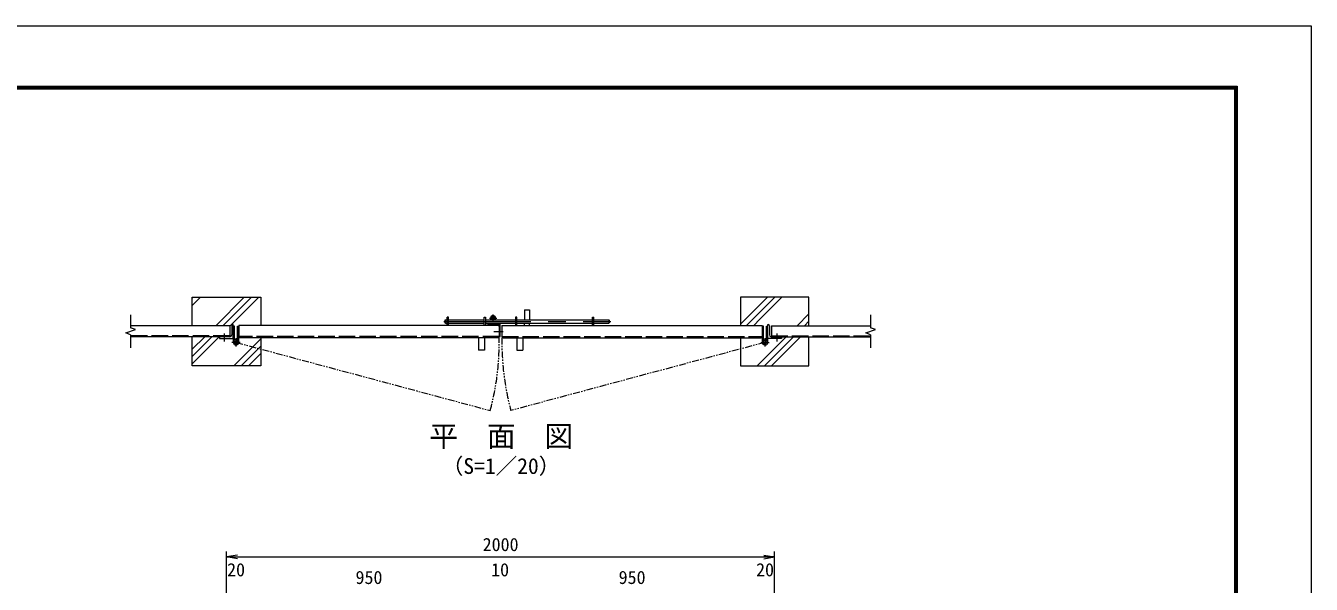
# Model space of a CAD drawing. Units: millimetres at full size. Extents: x -4200 to 4200, y -2970 to 2970.
# Drawn here: x -491 to 4200, y 933 to 2970 of the extents above; entities that cross this region are included whole.
import ezdxf
from ezdxf.enums import TextEntityAlignment as Align

# ---------------------------------------------------------------- set-up
doc = ezdxf.new("R2010")
doc.units = ezdxf.units.MM
doc.header["$LTSCALE"] = 10
for name, pattern in [('DASHED', [7.5, 6, -1.5]), ('USER1', [50.8, 31.75, -6.35, 6.35, -6.35]), ('USER2', [5, 2.5, -0.5, 0.5, -0.5, 0.5, -0.5])]:
    doc.linetypes.add(name, pattern=pattern)
doc.layers.add('0-0_D-TTL-TXT', color=7, linetype='Continuous')
for name, color, linetype, lineweight in [('0-1_D-STR1', 1, 'Continuous', 18), ('0-2_D-BMK', 2, 'USER1', 13), ('0-3_D-STR3', 3, 'Continuous', 13), ('0-4_D-STR4', 7, 'Continuous', 18), ('0-5_D-STR-DIM', 7, 'Continuous', 13), ('0-7_0', 7, 'Continuous', 18), ('0-8_D-DCR-HCH', 7, 'Continuous', 13), ('0-B_D-TTL', 7, 'Continuous', 18)]:
    doc.layers.add(name, color=color, linetype=linetype, lineweight=lineweight)
doc.styles.add('ＭＳ ゴシック', font='')
doc.styles.get('ＭＳ ゴシック').set_extended_font_data('MS Gothic')

# ---------------------------------------------------------------- blocks, each defined once
blk = doc.blocks.new('_Open')
at = {"layer": '0-7_0'}
blk.add_line((-10, 1.667), (0, 0), dxfattribs=at)
blk.add_lwpolyline([(-10, -1.667), (0, 0), (-10, 0)], dxfattribs=at)

msp = doc.modelspace()

# ---------------------------------------------------------------- linework, layer by layer
at = {"layer": '0-1_D-STR1'}
for p, q in [((1236.99, 1877.35), (286.99, 1877.35)), ((286.99, 1877.35), (286.99, 1837.35)), ((1236.99, 1877.35), (1236.99, 1837.35)), ((1246.99, 1877.35), (2196.99, 1877.35)), ((1246.99, 1877.35), (1246.99, 1837.35)), ((2196.99, 1877.35), (2196.99, 1837.35)), ((253.99, 1875.85), (-108.01, 1875.85)), ((254.49, 1835.85), (221.49, 1835.85)), ((260.99, 1875.35), (260.99, 1842.35)), ((1231.99, 1832.35), (291.99, 1832.35)), ((1251.99, 1832.35), (2191.99, 1832.35)), ((2222.99, 1875.35), (2222.99, 1842.35)), ((2229.49, 1835.85), (2262.49, 1835.85)), ((2229.99, 1875.85), (2229.99, 1835.85)), ((2229.99, 1875.85), (2591.99, 1875.85)), ((2229.99, 1835.85), (2591.99, 1835.85))]:
    msp.add_line(p, q, dxfattribs=at)
at = {"layer": '0-1_D-STR1', "linetype": 'DASHED'}
for p, q in [((253.99, 1838.85), (-108.01, 1838.85)), ((1236.89, 1836.35), (287.09, 1836.35)), ((1247.09, 1836.35), (2196.89, 1836.35)), ((2229.99, 1838.85), (2591.99, 1838.85))]:
    msp.add_line(p, q, dxfattribs=at)
at = {"layer": '0-1_D-STR1'}
for points in [[(266.99, 1829.85), (266.99, 1879.85), (265.49, 1879.85)], [(2216.99, 1829.85), (2216.99, 1879.85), (2218.49, 1879.85)], [(253.99, 1875.85), (253.99, 1835.85), (-108.01, 1835.85)], [(216.99, 1831.35), (216.99, 1829.85), (266.99, 1829.85)], [(2266.99, 1831.35), (2266.99, 1829.85), (2216.99, 1829.85)]]:
    msp.add_lwpolyline(points, dxfattribs=at)
for centre, radius, start, end in [((265.49, 1875.35), 4.5, 90, 180), ((2218.49, 1875.35), 4.5, 360, 90), ((221.49, 1831.35), 4.5, 90, 180), ((254.49, 1842.35), 6.5, 270, 0), ((2229.49, 1842.35), 6.5, 180, 270), ((2262.49, 1831.35), 4.5, 360, 90)]:
    msp.add_arc(centre, radius, start, end, dxfattribs=at)
at = {"layer": '0-1_D-STR1', "linetype": 'DASHED'}
for centre, start, end in [((291.99, 1837.35), 180, 270), ((1231.99, 1837.35), 270, 0), ((1251.99, 1837.35), 180, 270), ((2191.99, 1837.35), 270, 0)]:
    msp.add_arc(centre, 5, start, end, dxfattribs=at)
at = {"layer": '0-2_D-BMK'}
for p, q in [((1035.15, 1891.35), (1643.9, 1891.35)), ((1201.17, 1903.25), (1227.81, 1903.25)), ((1214.49, 1889.93), (1214.49, 1916.58)), ((233.99, 1847.35), (233.99, 1818.35)), ((276.99, 1800.29), (276.99, 1830.02)), ((1217.13, 1854.85), (1251.74, 1854.85)), ((2206.99, 1800.29), (2206.99, 1830.02)), ((2249.99, 1847.35), (2249.99, 1818.35)), ((291.85, 1815.15), (262.13, 1815.15)), ((2192.13, 1815.15), (2221.85, 1815.15))]:
    msp.add_line(p, q, dxfattribs=at)
at = {"layer": '0-2_D-BMK', "linetype": 'USER2'}
for p, q in [((276.99, 1815.15), (1204.43, 1566.65)), ((2206.99, 1815.15), (1279.55, 1566.65))]:
    msp.add_line(p, q, dxfattribs=at)
for centre, start, end in [((276.99, 1815.15), 345, 1.02644), ((2206.99, 1815.15), 178.97356, 195)]:
    msp.add_arc(centre, 960.15, start, end, dxfattribs=at)
at = {"layer": '0-3_D-STR3'}
for p, q in [((1329.07, 1933.85), (1329.07, 1897.85)), ((1329.07, 1933.85), (1348.07, 1933.85)), ((1348.07, 1933.85), (1348.07, 1897.85)), ((1038.57, 1895.85), (1040.57, 1897.85)), ((1038.57, 1895.85), (1038.57, 1886.85)), ((1038.57, 1886.85), (1040.57, 1884.85)), ((1040.57, 1884.85), (1040.57, 1897.85)), ((1040.57, 1897.85), (1046.99, 1897.85)), ((1040.57, 1884.85), (1046.99, 1884.85)), ((1046.99, 1877.35), (1046.99, 1906.85)), ((1051.49, 1906.85), (1046.99, 1906.85)), ((1051.49, 1877.35), (1051.49, 1906.85)), ((1051.49, 1897.85), (1182.49, 1897.85)), ((1051.49, 1884.85), (1182.49, 1884.85)), ((1182.49, 1877.35), (1182.49, 1906.85)), ((1182.49, 1906.85), (1186.99, 1906.85)), ((1186.99, 1906.85), (1186.99, 1877.35)), ((1186.99, 1897.85), (1296.99, 1897.85)), ((1186.99, 1884.85), (1296.99, 1884.85)), ((1232.99, 1877.35), (1198.99, 1877.35)), ((1199.49, 1884.35), (1199.49, 1881.35)), ((1229.49, 1884.35), (1199.49, 1884.35)), ((1229.49, 1881.35), (1199.49, 1881.35)), ((1199.99, 1884.35), (1199.99, 1884.85)), ((1228.99, 1884.85), (1228.99, 1884.35)), ((1229.49, 1884.35), (1229.49, 1881.35)), ((1240.99, 1836.35), (1240.99, 1881.35)), ((1296.99, 1906.85), (1296.99, 1877.35)), ((1301.49, 1906.85), (1296.99, 1906.85)), ((1301.49, 1877.35), (1301.49, 1906.85)), ((1301.49, 1897.85), (1577.49, 1897.85)), ((1301.49, 1884.85), (1577.49, 1884.85)), ((1329.07, 1877.35), (1329.07, 1884.85)), ((1348.07, 1877.35), (1348.07, 1884.85)), ((1577.49, 1877.35), (1577.49, 1906.85)), ((1577.49, 1906.85), (1581.99, 1906.85)), ((1581.99, 1877.35), (1581.99, 1906.85)), ((1581.99, 1897.85), (1636.57, 1897.85)), ((1581.99, 1884.85), (1636.57, 1884.85)), ((1636.57, 1897.85), (1636.57, 1884.85)), ((1636.57, 1897.85), (1638.57, 1895.85)), ((1638.57, 1886.85), (1636.57, 1884.85)), ((1638.57, 1895.85), (1638.57, 1886.85)), ((267.29, 1815.15), (267.29, 1874.85)), ((282.19, 1815.15), (282.19, 1874.85)), ((282.19, 1874.85), (286.69, 1874.85)), ((286.69, 1815.15), (286.69, 1874.85)), ((1160.99, 1832.35), (1160.99, 1787.35)), ((1182.99, 1832.35), (1182.99, 1787.35)), ((1236.99, 1873.35), (1236.99, 1839.35)), ((1240.99, 1836.35), (1239.99, 1836.35)), ((1300.99, 1832.35), (1300.99, 1787.35)), ((1322.99, 1832.35), (1322.99, 1787.35)), ((2197.29, 1815.15), (2197.29, 1874.85)), ((2201.79, 1874.85), (2197.29, 1874.85)), ((2201.79, 1815.15), (2201.79, 1874.85)), ((2216.69, 1815.15), (2216.69, 1874.85)), ((282.19, 1823.34), (279.78, 1819.54)), ((1182.99, 1787.35), (1160.99, 1787.35)), ((1300.99, 1787.35), (1322.99, 1787.35)), ((2201.79, 1823.34), (2204.2, 1819.54))]:
    msp.add_line(p, q, dxfattribs=at)
for points in [[(1240.99, 1881.35), (1195.99, 1881.35), (1195.99, 1880.35)], [(271.79, 1823.34), (271.79, 1874.85), (267.29, 1874.85)], [(2212.19, 1823.34), (2212.19, 1874.85), (2216.69, 1874.85)]]:
    msp.add_lwpolyline(points, dxfattribs=at)
for centre, radius, start, end in [((1198.99, 1880.35), 3, 180, 270.00011), ((1214.49, 1903.25), 9.55, 325.56727, 214.43273), ((1214.49, 1903.25), 8.35, 319.70684, 220.29317), ((1214.49, 1903.25), 8.1, 318.19015, 221.80986), ((1214.49, 1903.25), 6.5, 303.82287, 236.17714), ((1232.99, 1873.35), 4, 0.00001, 90.00011), ((1239.99, 1839.35), 3, 180, 270), ((276.99, 1815.15), 9.7, 57.58265, 0), ((276.99, 1815.15), 5.2, 57.58265, 0), ((2206.99, 1815.15), 9.7, 180, 122.41735), ((2206.99, 1815.15), 5.2, 180, 122.41735)]:
    msp.add_arc(centre, radius, start, end, dxfattribs=at)
at = {"layer": '0-4_D-STR4'}
for p, q in [((116.99, 1979.85), (366.99, 1979.85)), ((116.99, 1875.85), (116.99, 1979.85)), ((366.99, 1979.85), (366.99, 1877.35)), ((2116.99, 1979.85), (2116.99, 1877.35)), ((2366.99, 1979.85), (2116.99, 1979.85)), ((2366.99, 1875.85), (2366.99, 1979.85)), ((366.99, 1832.35), (366.99, 1729.85)), ((2116.99, 1832.35), (2116.99, 1729.85))]:
    msp.add_line(p, q, dxfattribs=at)
for points in [[(366.99, 1729.85), (116.99, 1729.85), (116.99, 1835.85)], [(2116.99, 1729.85), (2366.99, 1729.85), (2366.99, 1835.85)]]:
    msp.add_lwpolyline(points, dxfattribs=at)
at = {"layer": '0-5_D-STR-DIM'}
for p, q in [((-108.01, 1915.85), (-108.01, 1868.68)), ((2591.99, 1915.85), (2591.99, 1868.68)), ((-125.63, 1849.44), (-90.39, 1862.27)), ((-108.01, 1843.03), (-125.63, 1849.44)), ((-90.39, 1862.27), (-108.01, 1868.68)), ((-108.01, 1843.03), (-108.01, 1795.85)), ((2574.37, 1849.44), (2609.61, 1862.27)), ((2591.99, 1843.03), (2574.37, 1849.44)), ((2609.61, 1862.27), (2591.99, 1868.68)), ((2591.99, 1843.03), (2591.99, 1795.85)), ((241.99, 736.37), (241.99, 1052.86)), ((241.99, 1032.86), (2241.99, 1032.86)), ((2241.99, 736.37), (2241.99, 1052.86))]:
    msp.add_line(p, q, dxfattribs=at)
at = {"layer": '0-8_D-DCR-HCH'}
for p, q in [((116.99, 1949.35), (147.5, 1979.85)), ((116.99, 1975.86), (120.98, 1979.85)), ((202.6, 1875.85), (306.6, 1979.85)), ((229.11, 1875.85), (333.11, 1979.85)), ((255.63, 1875.85), (359.63, 1979.85)), ((2188.48, 1899.51), (2268.82, 1979.85)), ((2166.32, 1877.35), (2188.48, 1899.51)), ((2323.92, 1875.85), (2366.99, 1918.93)), ((2350.43, 1875.85), (2366.99, 1892.41)), ((116.99, 1737.22), (215.63, 1835.85)), ((116.99, 1763.73), (189.11, 1835.85)), ((116.99, 1790.25), (162.6, 1835.85)), ((2116.99, 1828.03), (2121.32, 1832.35)), ((2177.92, 1729.85), (2283.92, 1835.85)), ((2204.43, 1729.85), (2310.43, 1835.85)), ((2230.95, 1729.85), (2336.95, 1835.85)), ((268.73, 1729.85), (366.99, 1828.12)), ((295.24, 1729.85), (366.99, 1801.6)), ((321.76, 1729.85), (366.99, 1775.08))]:
    msp.add_line(p, q, dxfattribs=at)
for points in [[(2116.99, 1881.06), (2146.65, 1910.72), (2215.78, 1979.85)], [(2139.8, 1877.35), (2167.57, 1905.12), (2242.3, 1979.85)]]:
    msp.add_lwpolyline(points, dxfattribs=at)
at = {"layer": '0-B_D-TTL', "color": 2}
msp.add_lwpolyline([(-4200, 2970), (4200, 2970), (4200, -2970), (-4200, -2970)], close=True, dxfattribs=at)
at = {"layer": '0-B_D-TTL'}
for points in [[(-3930, 2750), (3930, 2750), (3930, -2750), (-3930, -2750)], [(-3927.5, 2747.5), (3927.5, 2747.5), (3927.5, -2747.5), (-3927.5, -2747.5)], [(-3925, 2745), (3925, 2745), (3925, -2745), (-3925, -2745)], [(-3922.5, 2742.5), (3922.5, 2742.5), (3922.5, -2742.5), (-3922.5, -2742.5)], [(-3920, 2740), (3920, 2740), (3920, -2740), (-3920, -2740)]]:
    msp.add_lwpolyline(points, close=True, dxfattribs=at)

# ---------------------------------------------------------------- block references
at = {"layer": '0-5_D-STR-DIM', "xscale": 4, "yscale": 4, "rotation": 180}
msp.add_blockref('_Open', (241.99, 1032.86), dxfattribs=at)
at = {"layer": '0-5_D-STR-DIM', "xscale": 4, "yscale": 4}
msp.add_blockref('_Open', (2241.99, 1032.86), dxfattribs=at)

# ---------------------------------------------------------------- texts
at = {"layer": '0-0_D-TTL-TXT', "style": 'ＭＳ ゴシック'}
for s, height, p in [('平\u3000面\u3000図', 76.98, (982.09, 1411.33)), ('（S=1／20）', 57.7, (1027.58, 1318.13))]:
    msp.add_text(s, height=height, dxfattribs=at).set_placement(p, align=Align.BOTTOM_LEFT)
at = {"layer": '0-5_D-STR-DIM', "style": 'ＭＳ ゴシック'}
for s, p in [('2000', (1176.72, 1039.61)), ('20', (244.23, 947.61)), ('10', (1207.58, 947.61)), ('20', (2174.23, 947.61)), ('950', (712.85, 919.61)), ('950', (1672.85, 919.61))]:
    msp.add_text(s, height=48.09, dxfattribs=at).set_placement(p, align=Align.BOTTOM_LEFT)

doc.saveas('drawing.dxf')
